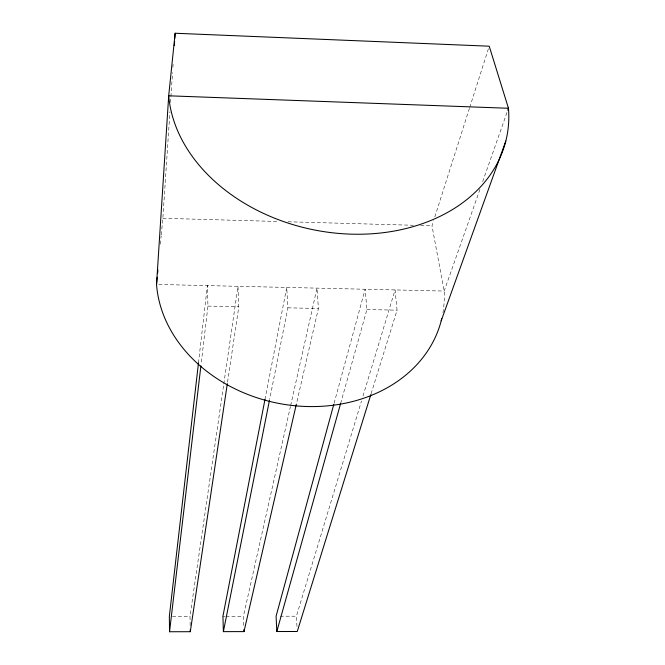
<?xml version="1.0" encoding="UTF-8"?>
<svg xmlns="http://www.w3.org/2000/svg" width="665" height="665" viewBox="0 0 665 665"><rect width="100%" height="100%" fill="white"/><g stroke="black" fill="none" stroke-linecap="round" stroke-linejoin="round"><path stroke-width="0.5" stroke-dasharray="3.33 2.49" d="M161.279 234.828L162.858 218.286L169.924 111.811M170.548 102.51L172.534 72.535M172.875 67.365L173.083 64.264M160.39 244.13L161.179 235.859M198.486 362.874L207.364 285.601L207.946 306.108L201.138 363.813M190.182 625.541L189.999 616.289L223.64 384.993M223.789 383.971L237.995 286.307L238.801 306.773L227.322 383.647M264.986 399.416L286.715 287.43L287.887 307.829L269.633 399.474M243.756 625.457L243.415 616.247L290.422 406.614M290.647 405.6L316.989 288.128L318.394 308.485L296.299 404.411M334.096 403.231L365.151 289.242L366.914 309.533L340.613 403.53M296.972 626.397L296.415 616.197L361.494 400.995M362.99 396.041L395.085 289.932L397.063 310.181L370.879 394.478M442.932 312.733A145.036 118.744 11.8 0 0 444.178 291.062L431.976 225.784L433.547 220.847M434.81 216.898L469.407 108.362M469.723 107.381L488.592 48.179M479.931 189.4L444.178 291.062L157.572 284.454M482.682 181.587L507.087 112.186M172.443 616.305L189.999 616.289M222.925 616.264L224.97 616.264M225.992 616.264L243.415 616.247M280.148 616.214L296.415 616.197M207.946 306.108L238.801 306.773M287.887 307.829L318.394 308.485M366.914 309.533L397.063 310.181M162.858 218.286L278.785 221.52M288.103 221.778L413.347 225.26M420.588 225.468L431.976 225.784"/><path stroke-width="1" d="M441.693 318.809A145.036 118.744 11.8 0 1 291.004 405.326A145.036 118.744 11.8 0 1 156.533 284.429L168.694 95.802L175.144 33.25L489.224 46.201L508.467 108.27L507.777 110.224M174.321 45.652L174.596 41.521M174.804 38.42L175.144 33.25M156.533 284.429L157.223 277.197M157.622 273.066L157.921 269.965M198.486 362.874L169.351 616.314L169.542 631.75L190.298 631.708L227.322 383.647M169.542 631.75L200.897 365.875M264.986 399.416L222.925 616.264L223.382 631.642L243.98 631.6L296.299 404.411M223.382 631.642L269.433 400.488M333.83 404.229L276.083 616.214L276.815 631.534L297.255 631.492L370.879 394.478M276.815 631.534L340.613 403.53M441.194 320.804L505.816 141.005M243.905 629.556L243.98 631.6M190.257 629.655L190.298 631.708M508.467 108.27L168.694 95.802A171.794 130.34 11.9 0 0 349.615 234.097A171.794 130.34 11.9 0 0 508.467 108.27"/></g></svg>
